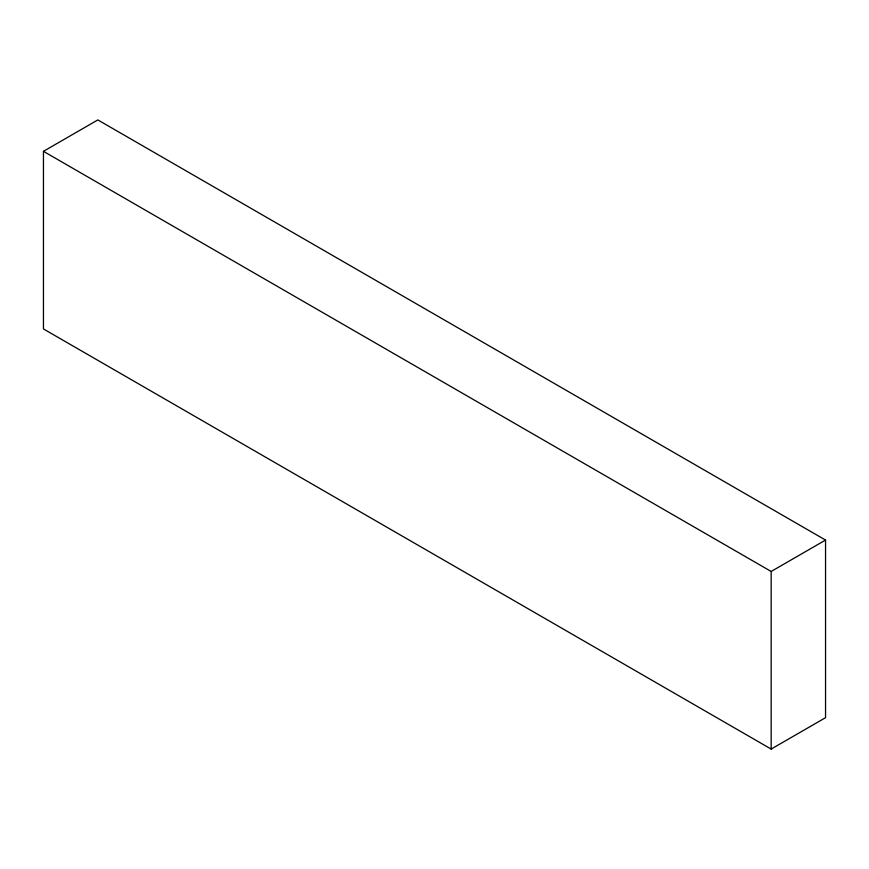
<?xml version="1.0" encoding="UTF-8"?>
<svg xmlns="http://www.w3.org/2000/svg" width="869" height="869" viewBox="0 0 869 869"><rect width="100%" height="100%" fill="white"/><g stroke="black" fill="none" stroke-linecap="round" stroke-linejoin="round"><path stroke-width="1.3" d="M43.45 151.325L97.839 119.922L825.55 540.062L825.55 717.675L771.161 749.078L43.45 328.938L43.45 151.325L771.161 571.465L825.55 540.062M771.161 571.465L771.161 749.078"/></g></svg>
